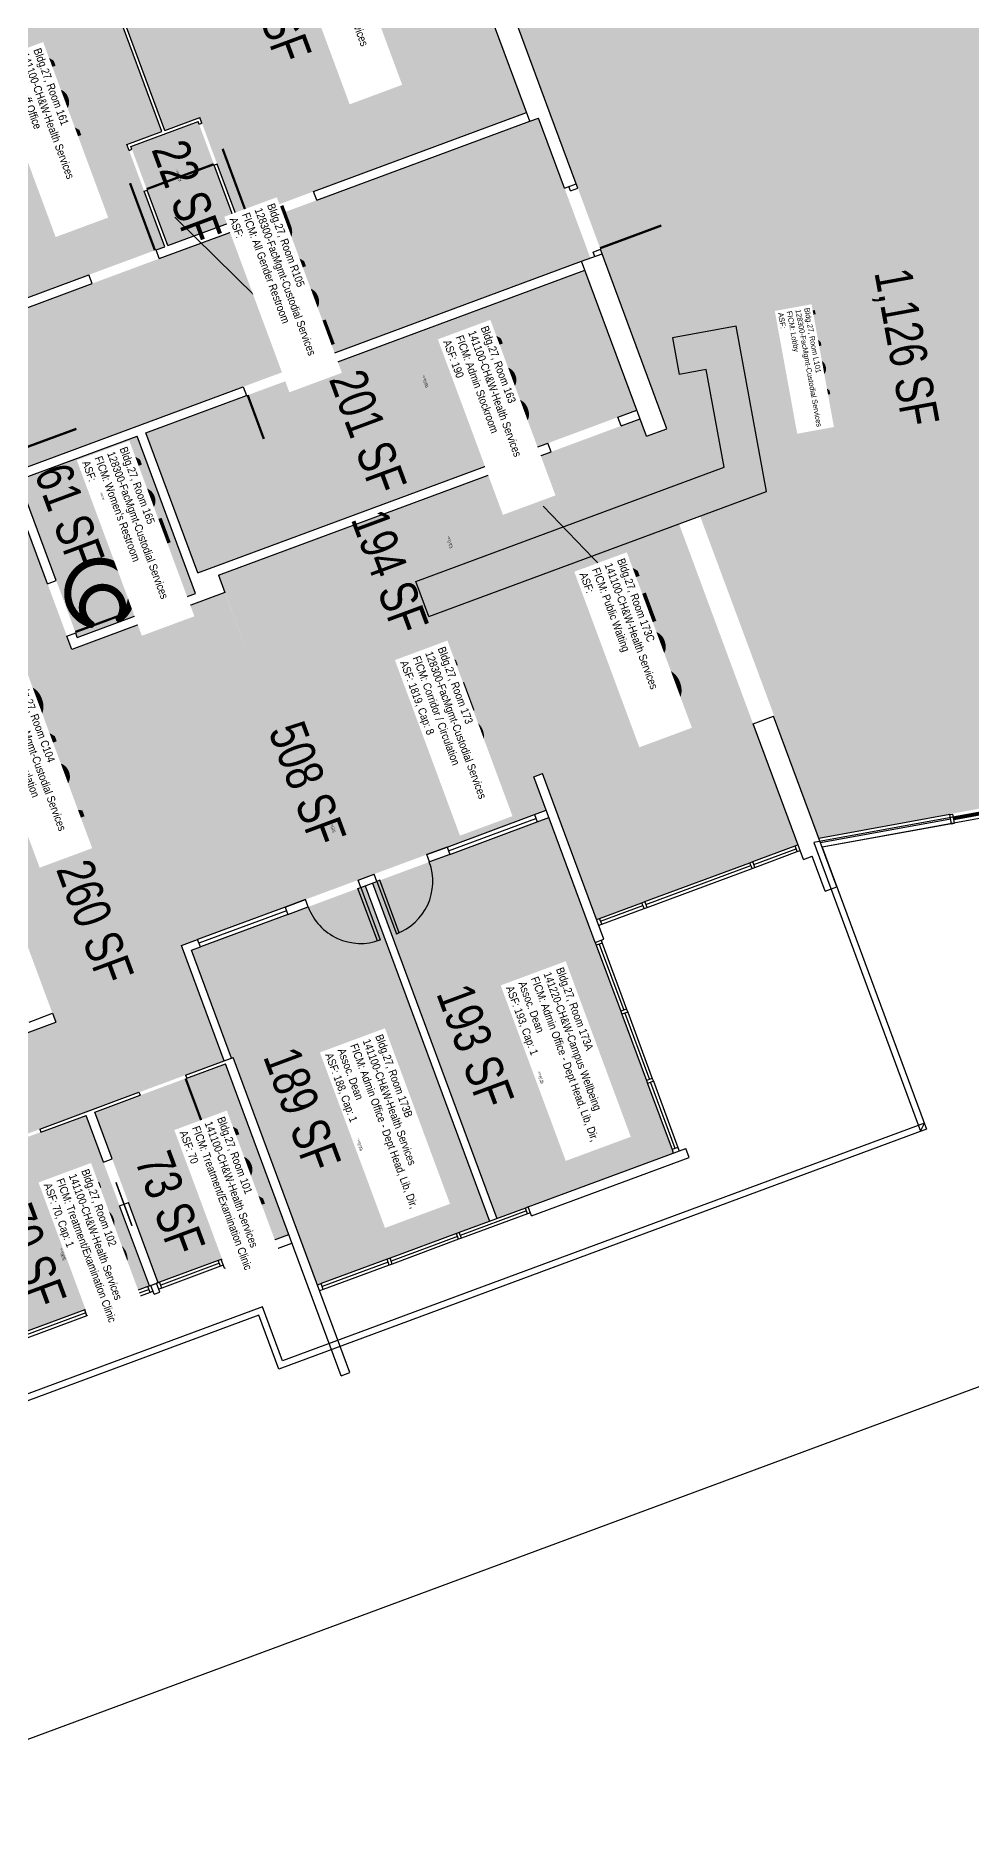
# Model space of a CAD drawing. Header units: inches. Extents: x 69209348 to 69213394, y 27661369 to 27664919.
# Drawn here: x 69211737 to 69212338, y 27661954 to 27663099 of the extents above; entities that cross this region are included whole.
import ezdxf
from ezdxf.enums import TextEntityAlignment as Align

# ---------------------------------------------------------------- set-up
doc = ezdxf.new("R2010")
doc.units = ezdxf.units.IN
doc.header["$LTSCALE"] = 100
doc.header["$MEASUREMENT"] = 0
doc.layers.get('0').update_dxf_attribs({"linetype": 'CONTINUOUS'})
for name, color, linetype in [('A-DOOR', 2, 'CONTINUOUS'), ('A-FLOR', 3, 'CONTINUOUS'), ('A-GLAZ', 1, 'CONTINUOUS'), ('A-IDEN-ICON', 4, 'CONTINUOUS'), ('A-IDEN-RNUM', 7, 'CONTINUOUS'), ('A-IDEN-SNUM', 4, 'CONTINUOUS'), ('A-IDEN-VNUM', 4, 'CONTINUOUS'), ('A-ROOF', 2, 'CONTINUOUS'), ('A-WALL', 5, 'CONTINUOUS'), ('AREA-TEXT', 3, 'CONTINUOUS'), ('Rooms-Category-Color', 7, 'CONTINUOUS'), ('Rooms-College-Color', 7, 'CONTINUOUS'), ('Rooms-Department-Color', 7, 'CONTINUOUS'), ('Rooms-Division-Color', 7, 'CONTINUOUS'), ('Rooms-Information', 7, 'CONTINUOUS')]:
    doc.layers.add(name, color=color, linetype=linetype)
doc.styles.add('CP_AREA', font='arial.ttf', dxfattribs={"height": 15})
doc.styles.add('CP_ROOMSNUMBER', font='arial.ttf', dxfattribs={"height": 1})
doc.styles.add('CP_ROOMVNUMBER', font='arial.ttf', dxfattribs={"width": 0.85, "height": 0.075})

# ---------------------------------------------------------------- blocks, each defined once
blk = doc.blocks.new('CPBATH')
at = {"color": 0, "linetype": 'ByBlock', "const_width": 0.0127}
for points in [[(0.0571, 0.0168, 0.861492), (-0.0551, 0, 1)], [(0.0571, 0.0168, 0.729002), (-0.0084, -0.0042, 1)], [(-0.0551, 0, 0.726902), (0.0487, -0.0337, 1)], [(-0.0084, -0.0042, 0.609468), (0.0487, -0.0337, 1)]]:
    blk.add_lwpolyline(points, format="xyb", dxfattribs=at)
at = {"color": 0, "linetype": 'ByBlock', "const_width": 0.00637}
for points in [[(0.0544, 0.0152, 1), (0.0599, 0.0184, 1)], [(0.0459, -0.0353, 1), (0.0515, -0.0321, 1)]]:
    blk.add_lwpolyline(points, format="xyb", close=True, dxfattribs=at)

msp = doc.modelspace()

# ---------------------------------------------------------------- hatches: boundary and pattern name
at = {"layer": 'Rooms-Category-Color', "true_color": 0xfa9ba3}
for points in [[(69211866.6, 27662980.6), (69211842.3, 27663046.2), (69211819.8, 27663037.9), (69211785.3, 27663130.7), (69211787.2, 27663131.4), (69211770.9, 27663175.5), (69211977.2, 27663251.9), (69212052.2, 27663049.4)], [(69211709.1, 27662922.2), (69211650.3, 27663080.7), (69211783.5, 27663130), (69211817.9, 27663037.2), (69211795.4, 27663028.8), (69211819.7, 27662963.2)], [(69211953.2, 27662554.1), (69212066.7, 27662596.2), (69212146.6, 27662380.5), (69212033.2, 27662338.5)], [(69211837, 27662511), (69211948.5, 27662552.4), (69212028.5, 27662336.7), (69211917.8, 27662295.7), (69211863.6, 27662442), (69211862.7, 27662441.6)]]:
    msp.add_hatch(color=241, dxfattribs=at).paths.add_polyline_path(points)
at = {"layer": 'Rooms-Category-Color', "true_color": 0xadadad}
for points in [[(69212468.9, 27662625.3), (69212362.8, 27663205.9), (69212030.9, 27663147.4), (69212122.5, 27662900.3), (69212187.1, 27662912.1), (69212206.5, 27662805.8), (69212163.8, 27662790), (69212211.3, 27662662), (69212240.2, 27662582.8)], [(69210880.4, 27662142.6), (69210761.9, 27662462.3), (69210645.6, 27662419.2), (69210612.2, 27662509.2), (69212060, 27663045.9), (69212093.3, 27662955.9), (69211226, 27662634.3), (69211234.3, 27662611.8), (69211206.2, 27662601.4), (69211197.9, 27662623.9), (69210826.6, 27662486.3), (69210945.1, 27662166.5)], [(69211821.6, 27662963.9), (69211797.9, 27663027.7), (69211841.1, 27663043.7), (69211864.7, 27662979.9)], [(69211763.5, 27662712), (69211726, 27662813.3), (69211801.9, 27662841.4), (69211839.5, 27662740.2)], [(69211631.1, 27662784.5), (69211770.8, 27662407.6), (69211858, 27662439.9), (69211836.8, 27662497.1), (69211789.2, 27662625.5), (69211718.3, 27662816.8)], [(69211760, 27662704.3), (69211858.4, 27662740.8), (69211879.3, 27662684.5), (69212150.3, 27662785), (69212226.7, 27662578.7), (69212097.3, 27662530.7), (69212062.6, 27662624.5), (69212057, 27662622.4), (69212064.9, 27662600.9), (69211830.5, 27662514)], [(69211749.6, 27662464.8), (69210353.4, 27661947.2), (69210374.6, 27661890), (69211770.8, 27662407.6)]]:
    msp.add_hatch(color=253, dxfattribs=at).paths.add_polyline_path(points)
at = {"layer": 'Rooms-Category-Color', "true_color": 0xe3c5e1}
msp.add_hatch(color=254, dxfattribs=at).paths.add_polyline_path([(69211840.9, 27662753.5), (69211807.6, 27662843.5), (69212089.8, 27662948.1), (69212123.2, 27662858.1)])
at = {"layer": 'Rooms-Category-Color', "true_color": 0x80bc67}
for points in [[(69211854.3, 27662752.1), (69211879.3, 27662684.5), (69212206.5, 27662805.8), (69212187.1, 27662912.1), (69212122.5, 27662900.3), (69212142.5, 27662846.1), (69212129.4, 27662841.3), (69212125.2, 27662852.5)], [(69211815.4, 27662297.2), (69211774.8, 27662406.9), (69211858.7, 27662438), (69211899.4, 27662328.3)], [(69211728.7, 27662265), (69211688, 27662374.8), (69211769.1, 27662404.8), (69211809.8, 27662295.1)]]:
    msp.add_hatch(color=83, dxfattribs=at).paths.add_polyline_path(points)
at = {"layer": 'Rooms-College-Color', "true_color": 0x80bc67}
for points in [[(69211866.6, 27662980.6), (69211842.3, 27663046.2), (69211819.8, 27663037.9), (69211785.3, 27663130.7), (69211787.2, 27663131.4), (69211770.9, 27663175.5), (69211977.2, 27663251.9), (69212052.2, 27663049.4)], [(69211709.1, 27662922.2), (69211650.3, 27663080.7), (69211783.5, 27663130), (69211817.9, 27663037.2), (69211795.4, 27663028.8), (69211819.7, 27662963.2)], [(69211840.9, 27662753.5), (69211807.6, 27662843.5), (69212089.8, 27662948.1), (69212123.2, 27662858.1)], [(69211760, 27662704.3), (69211858.4, 27662740.8), (69211879.3, 27662684.5), (69212150.3, 27662785), (69212226.7, 27662578.7), (69212097.3, 27662530.7), (69212062.6, 27662624.5), (69212057, 27662622.4), (69212064.9, 27662600.9), (69211830.5, 27662514)], [(69211953.2, 27662554.1), (69212066.7, 27662596.2), (69212146.6, 27662380.5), (69212033.2, 27662338.5)], [(69211837, 27662511), (69211948.5, 27662552.4), (69212028.5, 27662336.7), (69211917.8, 27662295.7), (69211863.6, 27662442), (69211862.7, 27662441.6)], [(69211815.4, 27662297.2), (69211774.8, 27662406.9), (69211858.7, 27662438), (69211899.4, 27662328.3)], [(69211728.7, 27662265), (69211688, 27662374.8), (69211769.1, 27662404.8), (69211809.8, 27662295.1)]]:
    msp.add_hatch(color=83, dxfattribs=at).paths.add_polyline_path(points)
at = {"layer": 'Rooms-College-Color', "true_color": 0xadadad}
for points in [[(69212468.9, 27662625.3), (69212362.8, 27663205.9), (69212030.9, 27663147.4), (69212122.5, 27662900.3), (69212187.1, 27662912.1), (69212206.5, 27662805.8), (69212163.8, 27662790), (69212211.3, 27662662), (69212240.2, 27662582.8)], [(69210880.4, 27662142.6), (69210761.9, 27662462.3), (69210645.6, 27662419.2), (69210612.2, 27662509.2), (69212060, 27663045.9), (69212093.3, 27662955.9), (69211226, 27662634.3), (69211234.3, 27662611.8), (69211206.2, 27662601.4), (69211197.9, 27662623.9), (69210826.6, 27662486.3), (69210945.1, 27662166.5)], [(69211821.6, 27662963.9), (69211797.9, 27663027.7), (69211841.1, 27663043.7), (69211864.7, 27662979.9)], [(69211854.3, 27662752.1), (69211879.3, 27662684.5), (69212206.5, 27662805.8), (69212187.1, 27662912.1), (69212122.5, 27662900.3), (69212142.5, 27662846.1), (69212129.4, 27662841.3), (69212125.2, 27662852.5)], [(69211763.5, 27662712), (69211726, 27662813.3), (69211801.9, 27662841.4), (69211839.5, 27662740.2)], [(69211631.1, 27662784.5), (69211770.8, 27662407.6), (69211858, 27662439.9), (69211836.8, 27662497.1), (69211789.2, 27662625.5), (69211718.3, 27662816.8)], [(69211749.6, 27662464.8), (69210353.4, 27661947.2), (69210374.6, 27661890), (69211770.8, 27662407.6)]]:
    msp.add_hatch(color=253, dxfattribs=at).paths.add_polyline_path(points)
at = {"layer": 'Rooms-Department-Color', "true_color": 0x604aed}
for points in [[(69211866.6, 27662980.6), (69211842.3, 27663046.2), (69211819.8, 27663037.9), (69211785.3, 27663130.7), (69211787.2, 27663131.4), (69211770.9, 27663175.5), (69211977.2, 27663251.9), (69212052.2, 27663049.4)], [(69211709.1, 27662922.2), (69211650.3, 27663080.7), (69211783.5, 27663130), (69211817.9, 27663037.2), (69211795.4, 27663028.8), (69211819.7, 27662963.2)], [(69211840.9, 27662753.5), (69211807.6, 27662843.5), (69212089.8, 27662948.1), (69212123.2, 27662858.1)], [(69211854.3, 27662752.1), (69211879.3, 27662684.5), (69212206.5, 27662805.8), (69212187.1, 27662912.1), (69212122.5, 27662900.3), (69212142.5, 27662846.1), (69212129.4, 27662841.3), (69212125.2, 27662852.5)], [(69211953.2, 27662554.1), (69212066.7, 27662596.2), (69212146.6, 27662380.5), (69212033.2, 27662338.5)], [(69211837, 27662511), (69211948.5, 27662552.4), (69212028.5, 27662336.7), (69211917.8, 27662295.7), (69211863.6, 27662442), (69211862.7, 27662441.6)], [(69211815.4, 27662297.2), (69211774.8, 27662406.9), (69211858.7, 27662438), (69211899.4, 27662328.3)], [(69211728.7, 27662265), (69211688, 27662374.8), (69211769.1, 27662404.8), (69211809.8, 27662295.1)]]:
    msp.add_hatch(color=173, dxfattribs=at).paths.add_polyline_path(points)
at = {"layer": 'Rooms-Department-Color', "true_color": 0xacacac}
for points in [[(69212468.9, 27662625.3), (69212362.8, 27663205.9), (69212030.9, 27663147.4), (69212122.5, 27662900.3), (69212187.1, 27662912.1), (69212206.5, 27662805.8), (69212163.8, 27662790), (69212211.3, 27662662), (69212240.2, 27662582.8)], [(69210880.4, 27662142.6), (69210761.9, 27662462.3), (69210645.6, 27662419.2), (69210612.2, 27662509.2), (69212060, 27663045.9), (69212093.3, 27662955.9), (69211226, 27662634.3), (69211234.3, 27662611.8), (69211206.2, 27662601.4), (69211197.9, 27662623.9), (69210826.6, 27662486.3), (69210945.1, 27662166.5)], [(69211821.6, 27662963.9), (69211797.9, 27663027.7), (69211841.1, 27663043.7), (69211864.7, 27662979.9)], [(69211763.5, 27662712), (69211726, 27662813.3), (69211801.9, 27662841.4), (69211839.5, 27662740.2)], [(69211631.1, 27662784.5), (69211770.8, 27662407.6), (69211858, 27662439.9), (69211836.8, 27662497.1), (69211789.2, 27662625.5), (69211718.3, 27662816.8)], [(69211760, 27662704.3), (69211858.4, 27662740.8), (69211879.3, 27662684.5), (69212150.3, 27662785), (69212226.7, 27662578.7), (69212097.3, 27662530.7), (69212062.6, 27662624.5), (69212057, 27662622.4), (69212064.9, 27662600.9), (69211830.5, 27662514)], [(69211749.6, 27662464.8), (69210353.4, 27661947.2), (69210374.6, 27661890), (69211770.8, 27662407.6)]]:
    msp.add_hatch(color=253, dxfattribs=at).paths.add_polyline_path(points)
at = {"layer": 'Rooms-Division-Color', "true_color": 0x604aed}
for points in [[(69211866.6, 27662980.6), (69211842.3, 27663046.2), (69211819.8, 27663037.9), (69211785.3, 27663130.7), (69211787.2, 27663131.4), (69211770.9, 27663175.5), (69211977.2, 27663251.9), (69212052.2, 27663049.4)], [(69211709.1, 27662922.2), (69211650.3, 27663080.7), (69211783.5, 27663130), (69211817.9, 27663037.2), (69211795.4, 27663028.8), (69211819.7, 27662963.2)], [(69211840.9, 27662753.5), (69211807.6, 27662843.5), (69212089.8, 27662948.1), (69212123.2, 27662858.1)], [(69211854.3, 27662752.1), (69211879.3, 27662684.5), (69212206.5, 27662805.8), (69212187.1, 27662912.1), (69212122.5, 27662900.3), (69212142.5, 27662846.1), (69212129.4, 27662841.3), (69212125.2, 27662852.5)], [(69211953.2, 27662554.1), (69212066.7, 27662596.2), (69212146.6, 27662380.5), (69212033.2, 27662338.5)], [(69211837, 27662511), (69211948.5, 27662552.4), (69212028.5, 27662336.7), (69211917.8, 27662295.7), (69211863.6, 27662442), (69211862.7, 27662441.6)], [(69211815.4, 27662297.2), (69211774.8, 27662406.9), (69211858.7, 27662438), (69211899.4, 27662328.3)], [(69211728.7, 27662265), (69211688, 27662374.8), (69211769.1, 27662404.8), (69211809.8, 27662295.1)]]:
    msp.add_hatch(color=173, dxfattribs=at).paths.add_polyline_path(points)
at = {"layer": 'Rooms-Division-Color', "true_color": 0xadadad}
for points in [[(69212468.9, 27662625.3), (69212362.8, 27663205.9), (69212030.9, 27663147.4), (69212122.5, 27662900.3), (69212187.1, 27662912.1), (69212206.5, 27662805.8), (69212163.8, 27662790), (69212211.3, 27662662), (69212240.2, 27662582.8)], [(69210880.4, 27662142.6), (69210761.9, 27662462.3), (69210645.6, 27662419.2), (69210612.2, 27662509.2), (69212060, 27663045.9), (69212093.3, 27662955.9), (69211226, 27662634.3), (69211234.3, 27662611.8), (69211206.2, 27662601.4), (69211197.9, 27662623.9), (69210826.6, 27662486.3), (69210945.1, 27662166.5)], [(69211821.6, 27662963.9), (69211797.9, 27663027.7), (69211841.1, 27663043.7), (69211864.7, 27662979.9)], [(69211763.5, 27662712), (69211726, 27662813.3), (69211801.9, 27662841.4), (69211839.5, 27662740.2)], [(69211631.1, 27662784.5), (69211770.8, 27662407.6), (69211858, 27662439.9), (69211836.8, 27662497.1), (69211789.2, 27662625.5), (69211718.3, 27662816.8)], [(69211760, 27662704.3), (69211858.4, 27662740.8), (69211879.3, 27662684.5), (69212150.3, 27662785), (69212226.7, 27662578.7), (69212097.3, 27662530.7), (69212062.6, 27662624.5), (69212057, 27662622.4), (69212064.9, 27662600.9), (69211830.5, 27662514)], [(69211749.6, 27662464.8), (69210353.4, 27661947.2), (69210374.6, 27661890), (69211770.8, 27662407.6)]]:
    msp.add_hatch(color=253, dxfattribs=at).paths.add_polyline_path(points)

# ---------------------------------------------------------------- linework, layer by layer
at = {"layer": 'A-DOOR'}
for points in [[(69211851.2, 27663016.2, 1.5, 1.5, 0), (69211825, 27663006.5, 0, 0, 0), (69211825.3, 27663005.8, 0, 0, -0.414214), (69211841.8, 27663041.8, 0, 0, -0.414214)], [(69211808.1, 27663000.2, 1.5, 1.5, 0), (69211834.4, 27663010, 0, 0, 0), (69211834.6, 27663009.3, 0, 0, 0.414214), (69211798.6, 27663025.8, 0, 0, 0.414214)], [(69211872.9, 27662982.9, 1.5, 1.5, 0), (69211856.9, 27663026.1, 0, 0, 0), (69211856.2, 27663025.8, 0, 0, -0.414214), (69211915.3, 27662998.7, 0, 0, -0.414214)], [(69211813.4, 27662960.9, 1.5, 1.5, 0), (69211797.4, 27663004, 0, 0, 0), (69211798.1, 27663004.3, 0, 0, 0.414214), (69211770.9, 27662945.1, 0, 0, 0.414214)], [(69212099.5, 27662962.2, 1.5, 1.5, 0), (69212138.9, 27662976.8, 0, 0, 0), (69212139.2, 27662976, 0, 0, 0.414214), (69212085.2, 27663000.8, 0, 0, 0.414214)], [(69212099.5, 27662962.2, 1.5, 1.5, 0), (69212138.9, 27662976.8, 0, 0, 0), (69212139.2, 27662976, 0, 0, 0.414214), (69212085.2, 27663000.8, 0, 0, 0.414214)], [(69211719.7, 27662830.2, 1.5, 1.5, 0), (69211762.9, 27662846.1, 0, 0, 0), (69211763.1, 27662845.4, 0, 0, 0.403425), (69211703.7, 27662873.3, 0, 0, 0.414214)], [(69211873, 27662867.8, 1.5, 1.5, 0), (69211883.4, 27662839.6, 0, 0, 0), (69211882.7, 27662839.4, 0, 0, 0.414214), (69211900.4, 27662877.9, 0, 0, 0.414214)], [(69211762.2, 27662715.5, 1.5, 1.5, 0), (69211796, 27662728, 0, 0, 0), (69211796.2, 27662727.3, 0, 0, 0.414214), (69211750, 27662748.6, 0, 0, 0.414214)], [(69211833.1, 27662428.5, 1.5, 1.5, 0), (69211844.3, 27662398.5, 0, 0, 0), (69211845, 27662398.8, 0, 0, -0.414214), (69211803.8, 27662417.7, 0, 0, -0.414214)], [(69211710.8, 27662383.2, 1.5, 1.5, 0), (69211721.9, 27662353.2, 0, 0, 0), (69211721.2, 27662352.9, 0, 0, 0.414214), (69211740.1, 27662394, 0, 0, 0.414214)]]:
    msp.add_lwpolyline(points, format="xyseb", dxfattribs=at)
for points, const_width in [([(69212326.8, 27662595.5), (69212362.2, 27662602)], 2), ([(69211788.3, 27662361.8), (69211798.7, 27662333.7)], 1)]:
    msp.add_lwpolyline(points, dxfattribs=dict(at, const_width=const_width))
for points in [[(69211957.9, 27662555.9), (69211956, 27662555.2), (69211968.6, 27662521.4), (69211970.4, 27662522.1)], [(69211943.9, 27662550.6), (69211945.7, 27662551.3), (69211958.2, 27662517.6), (69211956.4, 27662516.9)]]:
    msp.add_lwpolyline(points, close=True, dxfattribs=at)
for centre, start, end in [((69211956, 27662555.2), 290.3395, 20.3395), ((69211945.7, 27662551.3), 200.3395, 290.3395)]:
    msp.add_arc(centre, 36, start, end, dxfattribs=at)
at = {"layer": 'A-FLOR'}
for p, q in [((69212187.1, 27662912.1), (69212146.1, 27662904.6)), ((69212206.5, 27662805.8), (69212187.1, 27662912.1)), ((69212146.1, 27662904.6), (69212150.4, 27662881)), ((69212167.8, 27662884.2), (69212150.4, 27662881)), ((69212179.3, 27662821.4), (69212167.8, 27662884.2)), ((69211981.1, 27662747.9), (69212179.3, 27662821.4)), ((69211989.5, 27662725.4), (69212206.5, 27662805.8)), ((69211989.5, 27662725.4), (69211981.1, 27662747.9)), ((69210019.5, 27661369.1), (69212535.9, 27662301.9)), ((69210019.5, 27661369.1), (69212535.9, 27662301.9))]:
    msp.add_line(p, q, dxfattribs=at)
at = {"layer": 'A-GLAZ'}
for p, q in [((69212001.2, 27662577.2), (69212057.4, 27662598.1)), ((69212002.1, 27662574.9), (69212058.3, 27662595.7)), ((69212002.9, 27662572.5), (69212059.2, 27662593.4)), ((69212324.3, 27662598.1), (69212240.2, 27662582.8)), ((69212324.8, 27662595.2), (69212241.2, 27662579.9)), ((69212325.4, 27662592.2), (69212242.3, 27662577.1)), ((69212197.7, 27662567.9), (69212224.9, 27662578)), ((69212198.4, 27662566.1), (69212225.6, 27662576.1)), ((69212128.3, 27662542.2), (69212195.8, 27662567.2)), ((69212129, 27662540.3), (69212196.5, 27662565.4)), ((69212199.1, 27662564.2), (69212226.2, 27662574.3)), ((69212129.7, 27662538.5), (69212197.2, 27662563.5)), ((69212099.2, 27662531.4), (69212126.4, 27662541.5)), ((69211897.1, 27662538.6), (69211840.8, 27662517.8)), ((69211898, 27662536.3), (69211841.7, 27662515.4)), ((69211898.8, 27662534), (69211842.6, 27662513.1)), ((69212099.9, 27662529.6), (69212127.1, 27662539.6)), ((69212100.6, 27662527.7), (69212127.8, 27662537.8)), ((69212097.1, 27662514.1), (69212112.8, 27662471.7)), ((69212099, 27662514.8), (69212114.7, 27662472.4)), ((69212100.8, 27662515.5), (69212116.6, 27662473.1)), ((69212113.5, 27662469.8), (69212129.3, 27662427.2)), ((69212115.4, 27662470.5), (69212131.2, 27662427.9)), ((69212117.3, 27662471.2), (69212133.1, 27662428.5)), ((69212130, 27662425.3), (69212145.8, 27662382.9)), ((69212131.9, 27662426), (69212147.6, 27662383.6)), ((69212133.8, 27662426.7), (69212149.5, 27662384.2)), ((69212051.5, 27662345.2), (69212009, 27662329.5)), ((69212052.2, 27662343.4), (69212009.7, 27662327.6)), ((69212052.8, 27662341.5), (69212010.4, 27662325.8)), ((69212007.2, 27662328.8), (69211964.5, 27662313)), ((69212007.8, 27662326.9), (69211965.2, 27662311.1)), ((69212008.5, 27662325.1), (69211965.9, 27662309.2)), ((69211962.6, 27662312.3), (69211920.2, 27662296.6)), ((69211854.1, 27662311.5), (69211816.4, 27662297.5)), ((69211854.8, 27662309.7), (69211817.1, 27662295.7)), ((69211855.5, 27662307.8), (69211817.8, 27662293.8)), ((69211963.3, 27662310.4), (69211920.9, 27662294.7)), ((69211964, 27662308.5), (69211921.6, 27662292.8)), ((69211808.9, 27662294.8), (69211770.2, 27662280.4)), ((69211809.6, 27662292.9), (69211770.9, 27662278.6)), ((69211810.3, 27662291), (69211771.6, 27662276.7)), ((69211768.3, 27662279.7), (69211729.6, 27662265.4)), ((69211769, 27662277.9), (69211730.3, 27662263.5)), ((69211769.7, 27662276), (69211731, 27662261.6))]:
    msp.add_line(p, q, dxfattribs=at)
at = {"layer": 'A-IDEN-VNUM'}
for points in [[(69211877.8, 27662931.4), (69211826.2, 27662982.1)], [(69212100.5, 27662757.4), (69212063, 27662796.5)]]:
    msp.add_lwpolyline(points, dxfattribs=at)
at = {"layer": 'A-ROOF'}
for points in [[(69213025.6, 27664186.8), (69213305.2, 27662654.1), (69212946.1, 27662588.6), (69212924.8, 27662705.6), (69212236.9, 27662580.1), (69212305.6, 27662394.7), (69212308, 27662399.8), (69211895.4, 27662246.9), (69211882.6, 27662281.6), (69210459.2, 27661753.9)], [(69213030.2, 27664183.6), (69213309.8, 27662650.9), (69212942.9, 27662583.9), (69212921.5, 27662701), (69212242.3, 27662577.1), (69212309.4, 27662396), (69211893.1, 27662241.7), (69211880.2, 27662276.4), (69210464.3, 27661751.6)]]:
    msp.add_lwpolyline(points, dxfattribs=at)
at = {"layer": 'A-WALL'}
for p, q in [((69212054.3, 27663043.8), (69211973, 27663263.2)), ((69212054.3, 27663043.8), (69211973, 27663263.2)), ((69212067.5, 27663048.7), (69211986.1, 27663268.1)), ((69212067.5, 27663048.7), (69211986.1, 27663268.1)), ((69211817.9, 27663037.2), (69211783.5, 27663130)), ((69211819.8, 27663037.9), (69211785.3, 27663130.7)), ((69211819.8, 27663037.9), (69211842.3, 27663046.2)), ((69211843.6, 27663042.5), (69211842.3, 27663046.2)), ((69211915.3, 27662998.7), (69212052.2, 27663049.4)), ((69212054.3, 27663043.8), (69212060, 27663045.9)), ((69212054.3, 27663043.8), (69212060, 27663045.9)), ((69212076.6, 27663000.9), (69212060, 27663045.9)), ((69212076.6, 27663000.9), (69212060, 27663045.9)), ((69212084.1, 27663003.6), (69212067.5, 27663048.7)), ((69212084.1, 27663003.6), (69212067.5, 27663048.7)), ((69211795.4, 27663028.8), (69211817.9, 27663037.2)), ((69211797.9, 27663027.7), (69211841.1, 27663043.7)), ((69211841.8, 27663041.8), (69211841.1, 27663043.7)), ((69211843.6, 27663042.5), (69211841.8, 27663041.8)), ((69211917.4, 27662993), (69212054.3, 27663043.8)), ((69211796.8, 27663025.1), (69211795.4, 27663028.8)), ((69211796.8, 27663025.1), (69211798.6, 27663025.8)), ((69211798.6, 27663025.8), (69211797.9, 27663027.7)), ((69211853.4, 27663016.2), (69211851.5, 27663015.5)), ((69211864.7, 27662979.9), (69211851.5, 27663015.5)), ((69211866.6, 27662980.6), (69211853.4, 27663016.2)), ((69211806.5, 27662998.8), (69211808.4, 27662999.5)), ((69211821.6, 27662963.9), (69211808.4, 27662999.5)), ((69212076.6, 27663000.9), (69212084.1, 27663003.6)), ((69212076.6, 27663000.9), (69212084.1, 27663003.6)), ((69212080.5, 27662999.1), (69212079.5, 27663001.9)), ((69212080.5, 27662999.1), (69212079.5, 27663001.9)), ((69212080.5, 27662999.1), (69212085.2, 27663000.8)), ((69212080.5, 27662999.1), (69212085.2, 27663000.8)), ((69212085.2, 27663000.8), (69212084.1, 27663003.6)), ((69212085.2, 27663000.8), (69212084.1, 27663003.6)), ((69211819.7, 27662963.2), (69211806.5, 27662998.8)), ((69211917.4, 27662993), (69211915.3, 27662998.7)), ((69211816.2, 27662955.5), (69211874.3, 27662977)), ((69211821.6, 27662963.9), (69211864.7, 27662979.9)), ((69211866.6, 27662980.6), (69211872.2, 27662982.7)), ((69211874.3, 27662977), (69211872.2, 27662982.7)), ((69211814.1, 27662961.1), (69211819.7, 27662963.2)), ((69211816.2, 27662955.5), (69211814.1, 27662961.1)), ((69211898.3, 27662883.6), (69212087.7, 27662953.8)), ((69212087.7, 27662953.8), (69212100.8, 27662958.6)), ((69212087.7, 27662953.8), (69212100.8, 27662958.6)), ((69212129.4, 27662841.3), (69212087.7, 27662953.8)), ((69212129.4, 27662841.3), (69212087.7, 27662953.8)), ((69212095.1, 27662959.7), (69212099.8, 27662961.5)), ((69212095.1, 27662959.7), (69212099.8, 27662961.5)), ((69212096.1, 27662956.9), (69212095.1, 27662959.7)), ((69212096.1, 27662956.9), (69212095.1, 27662959.7)), ((69212100.8, 27662958.6), (69212099.8, 27662961.5)), ((69212100.8, 27662958.6), (69212099.8, 27662961.5)), ((69212142.5, 27662846.1), (69212100.8, 27662958.6)), ((69212142.5, 27662846.1), (69212100.8, 27662958.6)), ((69211709.1, 27662922.2), (69211770.9, 27662945.1)), ((69211773, 27662939.5), (69211770.9, 27662945.1)), ((69211900.4, 27662877.9), (69212089.8, 27662948.1)), ((69211644.6, 27662891.9), (69211773, 27662939.5)), ((69211898.3, 27662883.6), (69211900.4, 27662877.9)), ((69211723.9, 27662818.9), (69211870.2, 27662873.1)), ((69211807.6, 27662843.5), (69211872.2, 27662867.5)), ((69211870.2, 27662873.1), (69211872.2, 27662867.5)), ((69212111, 27662853.6), (69212123.2, 27662858.1)), ((69212113, 27662848), (69212111, 27662853.6)), ((69212113, 27662848), (69212125.2, 27662852.5)), ((69211726, 27662813.3), (69211801.9, 27662841.4)), ((69211839.5, 27662740.2), (69211801.9, 27662841.4)), ((69211840.9, 27662753.5), (69211807.6, 27662843.5)), ((69212129.4, 27662841.3), (69212142.5, 27662846.1)), ((69212129.4, 27662841.3), (69212142.5, 27662846.1)), ((69211840.9, 27662753.5), (69212066, 27662836.9)), ((69211854.3, 27662752.1), (69212068, 27662831.3)), ((69212068, 27662831.3), (69212066, 27662836.9)), ((69211744.3, 27662746.5), (69211720.3, 27662811.2)), ((69211750, 27662748.6), (69211726, 27662813.3)), ((69211744.3, 27662746.5), (69211750, 27662748.6)), ((69211763.5, 27662712), (69211839.5, 27662740.2)), ((69211756.8, 27662712.8), (69211762.5, 27662714.9)), ((69211763.5, 27662712), (69211762.5, 27662714.9)), ((69211760, 27662704.3), (69211756.8, 27662712.8)), ((69212197.9, 27662656.5), (69212211, 27662661.4)), ((69212197.9, 27662656.5), (69212211, 27662661.4)), ((69212230.2, 27662569.3), (69212197.9, 27662656.5)), ((69212230.2, 27662569.3), (69212197.9, 27662656.5)), ((69212251.7, 27662551.7), (69212211, 27662661.4)), ((69212251.7, 27662551.7), (69212211, 27662661.4)), ((69212057, 27662622.4), (69212062.6, 27662624.5)), ((69212096.4, 27662516), (69212057, 27662622.4)), ((69212102, 27662518.1), (69212062.6, 27662624.5)), ((69212057.4, 27662598.1), (69212064.9, 27662600.9)), ((69212057.4, 27662598.1), (69212059.2, 27662593.4)), ((69212059.2, 27662593.4), (69212066.7, 27662596.2)), ((69212324.3, 27662598.1), (69212326.3, 27662598.5)), ((69212325.4, 27662592.2), (69212324.3, 27662598.1)), ((69212325.4, 27662592.2), (69212327.3, 27662592.6)), ((69212327.3, 27662592.6), (69212326.3, 27662598.5)), ((69211988.1, 27662572.4), (69212001.2, 27662577.2)), ((69212001.2, 27662577.2), (69212002.9, 27662572.5)), ((69212224.9, 27662578), (69212226.7, 27662578.7)), ((69212224.9, 27662578), (69212226.7, 27662578.7)), ((69212226.2, 27662574.3), (69212224.9, 27662578)), ((69212226.2, 27662574.3), (69212224.9, 27662578)), ((69211989.8, 27662567.7), (69211988.1, 27662572.4)), ((69212195.8, 27662567.2), (69212197.7, 27662567.9)), ((69212197.2, 27662563.5), (69212195.8, 27662567.2)), ((69212199.1, 27662564.2), (69212197.7, 27662567.9)), ((69212226.2, 27662574.3), (69212228.1, 27662575)), ((69212226.2, 27662574.3), (69212228.1, 27662575)), ((69212230.2, 27662569.3), (69212235.8, 27662571.4)), ((69212230.2, 27662569.3), (69212235.8, 27662571.4)), ((69212244.2, 27662548.9), (69212235.8, 27662571.4)), ((69212244.2, 27662548.9), (69212235.8, 27662571.4)), ((69211945.7, 27662551.3), (69211944, 27662556)), ((69211953.2, 27662554.1), (69212033.2, 27662338.5)), ((69211956, 27662555.2), (69211954.3, 27662559.8)), ((69212197.2, 27662563.5), (69212199.1, 27662564.2)), ((69211910.2, 27662543.5), (69211897.1, 27662538.6)), ((69211912, 27662538.8), (69211910.2, 27662543.5)), ((69211948.5, 27662552.4), (69212028.5, 27662336.7)), ((69212126.4, 27662541.5), (69212128.3, 27662542.2)), ((69212127.8, 27662537.8), (69212126.4, 27662541.5)), ((69212129.7, 27662538.5), (69212128.3, 27662542.2)), ((69212244.2, 27662548.9), (69212251.7, 27662551.7)), ((69212244.2, 27662548.9), (69212251.7, 27662551.7)), ((69211897.1, 27662538.6), (69211898.8, 27662534)), ((69212097.3, 27662530.7), (69212099.2, 27662531.4)), ((69212100.6, 27662527.7), (69212099.2, 27662531.4)), ((69212127.8, 27662537.8), (69212129.7, 27662538.5)), ((69212098.7, 27662527), (69212100.6, 27662527.7)), ((69211842.6, 27662513.1), (69211840.8, 27662517.8)), ((69212096.4, 27662516), (69212102, 27662518.1)), ((69212096.4, 27662516), (69212097.1, 27662514.1)), ((69212100.8, 27662515.5), (69212097.1, 27662514.1)), ((69212100.2, 27662517.4), (69212100.8, 27662515.5)), ((69212116.6, 27662473.1), (69212112.8, 27662471.7)), ((69212116.6, 27662473.1), (69212117.3, 27662471.2)), ((69211678.3, 27662438.3), (69211749.6, 27662464.8)), ((69211732.5, 27662464.8), (69211747.5, 27662470.4)), ((69211747.5, 27662470.4), (69211749.6, 27662464.8)), ((69212112.8, 27662471.7), (69212113.5, 27662469.8)), ((69212117.3, 27662471.2), (69212113.5, 27662469.8)), ((69211833.1, 27662430.7), (69211863.6, 27662442)), ((69211938.7, 27662239.4), (69211863.6, 27662442)), ((69211833.1, 27662430.7), (69211833.8, 27662428.8)), ((69211833.8, 27662428.8), (69211858.7, 27662438)), ((69211933.1, 27662237.4), (69211858.7, 27662438)), ((69212133.1, 27662428.5), (69212129.3, 27662427.2)), ((69212129.3, 27662427.2), (69212130, 27662425.3)), ((69212133.1, 27662428.5), (69212133.8, 27662426.7)), ((69211739.4, 27662395.9), (69211803.1, 27662419.6)), ((69211774.8, 27662406.9), (69211803.8, 27662417.7)), ((69211803.1, 27662419.6), (69211803.8, 27662417.7)), ((69212133.8, 27662426.7), (69212130, 27662425.3)), ((69211740.1, 27662394), (69211769.1, 27662404.8)), ((69211780.3, 27662374.8), (69211769.1, 27662404.8)), ((69211785.9, 27662376.9), (69211774.8, 27662406.9)), ((69211739.4, 27662395.9), (69211740.1, 27662394)), ((69212053.3, 27662345.9), (69212154.6, 27662383.5)), ((69212149.5, 27662384.2), (69212145.8, 27662382.9)), ((69212145.8, 27662382.9), (69212146.6, 27662380.5)), ((69212149.5, 27662384.2), (69212150.4, 27662381.9)), ((69212156.7, 27662377.8), (69212154.6, 27662383.5)), ((69211780.3, 27662374.8), (69211785.9, 27662376.9)), ((69212055.4, 27662340.3), (69212156.7, 27662377.8)), ((69211790.7, 27662346.7), (69211796.3, 27662348.8)), ((69211809.8, 27662295.1), (69211790.7, 27662346.7)), ((69211815.4, 27662297.2), (69211796.3, 27662348.8)), ((69212053.3, 27662345.9), (69212051.5, 27662345.2)), ((69212052.8, 27662341.5), (69212051.5, 27662345.2)), ((69212054.7, 27662342.2), (69212052.8, 27662341.5)), ((69212055.4, 27662340.3), (69212053.3, 27662345.9)), ((69211856, 27662312.2), (69211899.4, 27662328.3)), ((69212009, 27662329.5), (69212007.2, 27662328.8)), ((69212008.5, 27662325.1), (69212007.2, 27662328.8)), ((69212010.4, 27662325.8), (69212008.5, 27662325.1)), ((69212010.4, 27662325.8), (69212009, 27662329.5)), ((69211858.1, 27662306.6), (69211901.4, 27662322.7)), ((69211964.5, 27662313), (69211962.6, 27662312.3)), ((69211964, 27662308.5), (69211962.6, 27662312.3)), ((69211965.9, 27662309.2), (69211964.5, 27662313)), ((69211856, 27662312.2), (69211854.1, 27662311.5)), ((69211855.5, 27662307.8), (69211854.1, 27662311.5)), ((69211857.4, 27662308.5), (69211855.5, 27662307.8)), ((69211858.1, 27662306.6), (69211856, 27662312.2)), ((69211965.9, 27662309.2), (69211964, 27662308.5)), ((69211810.7, 27662295.5), (69211808.9, 27662294.8)), ((69211810.3, 27662291), (69211808.9, 27662294.8)), ((69211809.8, 27662295.1), (69211815.4, 27662297.2)), ((69211812.1, 27662291.7), (69211810.3, 27662291)), ((69211810.7, 27662295.5), (69211814.5, 27662296.9)), ((69211812.8, 27662289.8), (69211810.7, 27662295.5)), ((69211812.8, 27662289.8), (69211816.6, 27662291.2)), ((69211816.4, 27662297.5), (69211814.5, 27662296.9)), ((69211816.6, 27662291.2), (69211814.5, 27662296.9)), ((69211817.8, 27662293.8), (69211815.9, 27662293.1)), ((69211817.8, 27662293.8), (69211816.4, 27662297.5)), ((69211920.2, 27662296.6), (69211917.8, 27662295.7)), ((69211921.6, 27662292.8), (69211919.2, 27662292)), ((69211921.6, 27662292.8), (69211920.2, 27662296.6)), ((69211770.2, 27662280.4), (69211768.3, 27662279.7)), ((69211769.7, 27662276), (69211768.3, 27662279.7)), ((69211771.6, 27662276.7), (69211770.2, 27662280.4)), ((69211771.6, 27662276.7), (69211769.7, 27662276)), ((69211933.1, 27662237.4), (69211938.7, 27662239.4))]:
    msp.add_line(p, q, dxfattribs=at)
for points in [[(69211854.3, 27662752.1), (69211858.4, 27662740.8), (69211760, 27662704.3)], [(69212001.2, 27662577.2), (69211988.1, 27662572.4)], [(69212002.9, 27662572.5), (69211989.8, 27662567.7)], [(69211944, 27662556), (69211954.3, 27662559.8)], [(69211945.7, 27662551.3), (69211956, 27662555.2)], [(69211897.1, 27662538.6), (69211910.2, 27662543.5)], [(69211898.8, 27662534), (69211912, 27662538.8)], [(69211858, 27662439.9), (69211830.5, 27662514), (69211840.8, 27662517.8)], [(69211862.7, 27662441.6), (69211837, 27662511), (69211842.6, 27662513.1)]]:
    msp.add_lwpolyline(points, dxfattribs=at)

# ---------------------------------------------------------------- block references
at = {"layer": 'A-IDEN-ICON', "xscale": 359.9999999999999, "yscale": 359.9999999999999, "zscale": 359.9999999999999, "rotation": 290.339532989595}
msp.add_blockref('CPBATH', (69211777.7, 27662741.1), dxfattribs=at)

# ---------------------------------------------------------------- texts
at = {"layer": 'A-IDEN-RNUM', "style": 'CP_ROOMSNUMBER', "width": 0.85}
for s, p in [('R105-00', (69211828.3, 27663007.2)), ('L101-00', (69212232.5, 27662883.2)), ('0163-00', (69211987, 27662874.9)), ('0165-00', (69211779.6, 27662802.8)), ('0173-C0', (69212002.6, 27662771.7)), ('0173-00', (69211927.3, 27662588.7)), ('0173-A0', (69212061.1, 27662427.4)), ('0173-B0', (69211944.8, 27662384.3)), ('0101-00', (69211847.7, 27662348.3)), ('0102-00', (69211753.9, 27662313.6))]:
    msp.add_text(s, height=1, rotation=290.34, dxfattribs=at).set_placement(p, align=Align.MIDDLE)
at = {"layer": 'A-IDEN-SNUM', "style": 'CP_ROOMSNUMBER', "width": 0.85}
for s, p in [('0270R10500', (69211828.8, 27663009.1)), ('0270L10100', (69212233, 27662885.1)), ('0270016300', (69211987.5, 27662876.8)), ('0270016500', (69211780.1, 27662804.8)), ('02700173C0', (69212003.2, 27662773.6)), ('0270017300', (69211927.8, 27662590.6)), ('02700173A0', (69212061.6, 27662429.3)), ('02700173B0', (69211945.3, 27662386.2)), ('0270010100', (69211848.2, 27662350.2)), ('0270010200', (69211754.4, 27662315.5))]:
    msp.add_text(s, height=1, rotation=290.34, dxfattribs=at).set_placement(p, align=Align.MIDDLE)
at = {"layer": 'A-IDEN-VNUM', "style": 'CP_ROOMVNUMBER', "width": 0.85}
for s, height, rotation, p in [('161', 36, 290.3395, (69211740, 27663053.5)), ('R105', 36, 290.3395, (69211895.6, 27662939.1)), ('L101', 24, 280.3395, (69212231.1, 27662891.4)), ('163', 36, 290.3395, (69212027.5, 27662874.9)), ('165', 36, 290.3395, (69211795.5, 27662797.1)), ('173C', 36, 290.3395, (69212120.8, 27662711.1)), ('173', 36, 290.3395, (69211998.6, 27662668.1)), ('C104', 36, 290.3395, (69211735.4, 27662633.7)), ('173A', 36, 290.3395, (69212071.6, 27662445.7)), ('173B', 36, 290.3395, (69211955.3, 27662402.6)), ('101', 36, 290.3395, (69211858.1, 27662366.6)), ('102', 36, 290.3395, (69211769.4, 27662332.4))]:
    msp.add_text(s, height=height, rotation=rotation, dxfattribs=at).set_placement(p, align=Align.MIDDLE)
at = {"layer": 'AREA-TEXT', "style": 'CP_AREA', "width": 0.75}
for s, rotation, p in [('321 SF', 290.3395, (69211889.2, 27663121.4)), ('22 SF', 290.3395, (69211833.9, 27662998.4)), ('1,126 SF', 280.4, (69212296.8, 27662898.6)), ('201 SF', 290.3395, (69211950.4, 27662844.2)), ('61 SF', 290.3395, (69211758.6, 27662790.5)), ('194 SF', 290.3395, (69211964.5, 27662754.2)), ('508 SF', 290.3395, (69211911.5, 27662618)), ('260 SF', 290.3395, (69211775, 27662529.2)), ('193 SF', 290.3395, (69212019.4, 27662449.3)), ('189 SF', 290.3395, (69211908.1, 27662408.7)), ('73 SF', 290.3395, (69211823.3, 27662348.4)), ('70 SF', 290.3395, (69211734.1, 27662314.5))]:
    msp.add_text(s, height=24, rotation=rotation, dxfattribs=at).set_placement(p, align=Align.MIDDLE_CENTER)

# ---------------------------------------------------------------- next in the draw order: texts
at = {"layer": 'Rooms-Information', "attachment_point": 7, "style": 'CP_ROOMVNUMBER', "bg_fill": 3, "box_fill_scale": 1.5, "bg_fill_color": 256, "bg_fill_true_color": 13158600, "bg_fill_transparency": 0}
for s, insert, char_height, width, rotation in [('Bldg.27, Room 162^M^J141100-CH&W-Health Services^M^JFICM: Staff Office^M^JASF: 306, Cap: 2', (69211898.6, 27663165.5), 5.143, 115.2, 290.3395), ('Bldg.27, Room 161^M^J141100-CH&W-Health Services^M^JFICM: Staff Office^M^JASF: 143', (69211711, 27663080.7), 5.143, 115.2, 290.3395), ('Bldg.27, Room R105^M^J128300-FacMgmt-Custodial Services^M^JFICM: All Gender Restroom^M^JASF: ', (69211861.2, 27662980.9), 5.143, 115.2, 290.3395), ('Bldg.27, Room L101^M^J128300-FacMgmt-Custodial Services^M^JFICM: Lobby^M^JASF: ', (69212213.8, 27662920.5), 3.429, 76.8, 280.3395), ('Bldg.27, Room 163^M^J141100-CH&W-Health Services^M^JFICM: Admin Stockroom^M^JASF: 190', (69211998.5, 27662902.1), 5.143, 115.2, 290.3395), ("Bldg.27, Room 165^M^J128300-FacMgmt-Custodial Services^M^JFICM: Women's Restroom^M^JASF: ", (69211766.4, 27662824.4), 5.143, 115.2, 290.3395), ('Bldg.27, Room 173C^M^J141100-CH&W-Health Services^M^JFICM: Public Waiting^M^JASF: ', (69212086.2, 27662752.7), 5.143, 115.2, 290.3395), ('Bldg.27, Room 173^M^J128300-FacMgmt-Custodial Services^M^JFICM: Corridor / Circulation^M^JASF: 1819, Cap: 8', (69211969.5, 27662695.4), 5.1429, 115.2, 290.3395), ('Bldg.27, Room C104^M^J128300-FacMgmt-Custodial Services^M^JFICM: Corridor / Circulation^M^JASF: ', (69211700.7, 27662675.3), 5.143, 115.2, 290.3395), ('Bldg.27, Room 173A^M^J141220-CH&W-Campus Wellbeing^M^JFICM: Admin Office - Dept Head, Lib, Dir, Assoc. Dean^M^JASF: 193, Cap: 1', (69212037.5, 27662486.3), 5.1429, 115.2, 290.3395), ('Bldg.27, Room 173B^M^J141100-CH&W-Health Services^M^JFICM: Admin Office - Dept Head, Lib, Dir, Assoc. Dean^M^JASF: 188, Cap: 1', (69211921.3, 27662443.2), 5.1429, 115.2, 290.3395), ('Bldg.27, Room 101^M^J141100-CH&W-Health Services^M^JFICM: Treatment/Examination Clinic^M^JASF: 70', (69211829.1, 27662393.8), 5.143, 115.2, 290.3395), ('Bldg.27, Room 102^M^J141100-CH&W-Health Services^M^JFICM: Treatment/Examination Clinic^M^JASF: 70, Cap: 1', (69211740.4, 27662359.6), 5.1429, 115.2, 290.3395)]:
    msp.add_mtext(s, dxfattribs=dict(at, insert=insert, char_height=char_height, width=width, rotation=rotation))

doc.saveas('drawing.dxf')
